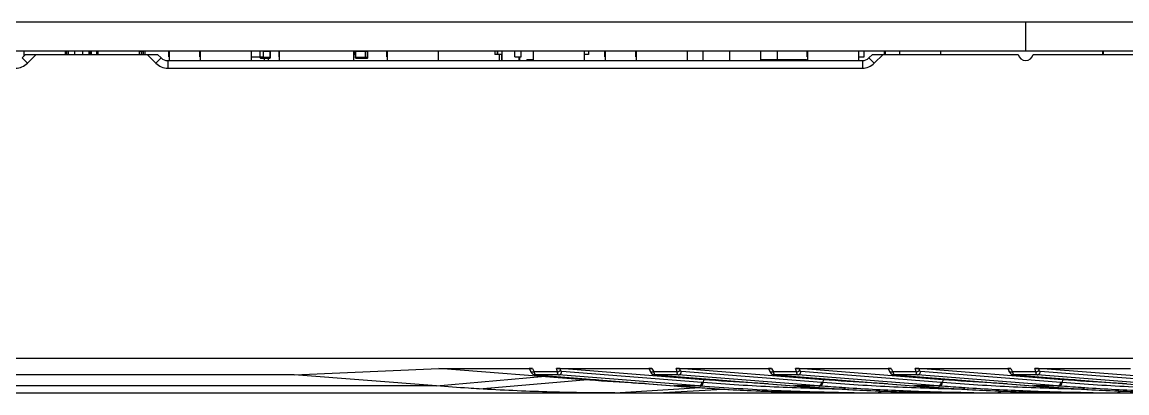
# Model space of a CAD drawing. Header units: millimetres. Extents: x 3299 to 14264, y 1863 to 5555.
# Drawn here: x 3998 to 4086.7, y 2399.8 to 2429.6 of the extents above; entities that cross this region are included whole.
import ezdxf

# ---------------------------------------------------------------- set-up
doc = ezdxf.new("R2010")
doc.units = ezdxf.units.MM

msp = doc.modelspace()

# ---------------------------------------------------------------- linework, layer by layer
at = {"color": 7, "linetype": 'Continuous'}
for p, q in [((4228.58801, 2429.64299), (3628.58801, 2429.64299)), ((4078.58801, 2429.64299), (4078.58801, 2427.34299)), ((3628.58801, 2427.34299), (4228.58801, 2427.34299)), ((3998.17781, 2426.93279), (3998.17781, 2427.34299)), ((4001.47981, 2427.04299), (4001.47981, 2427.34299)), ((4001.5814, 2427.04299), (4001.5814, 2427.34299)), ((4001.71101, 2427.04299), (4001.71101, 2427.34299)), ((4001.71389, 2427.04299), (4001.71389, 2427.34299)), ((4001.7338, 2427.04299), (4001.7338, 2427.34299)), ((4002.2418, 2427.04299), (4002.2418, 2427.34299)), ((4002.87681, 2427.04299), (4002.87681, 2427.34299)), ((4003.38481, 2427.04299), (4003.38481, 2427.34299)), ((4003.49923, 2427.04299), (4003.49923, 2427.34299)), ((4003.50096, 2427.04299), (4003.50096, 2427.34299)), ((4003.58235, 2427.04299), (4003.58235, 2427.34299)), ((4003.58529, 2427.04299), (4003.58529, 2427.34299)), ((4004.01981, 2427.04299), (4004.01981, 2427.34299)), ((4004.12149, 2427.04299), (4004.12149, 2427.34299)), ((4007.42349, 2427.04299), (4007.42349, 2427.34299)), ((4007.42349, 2427.29299), (4007.76345, 2427.29299)), ((4007.56345, 2427.29299), (4007.56345, 2427.04299)), ((4007.71345, 2427.29299), (4007.71345, 2427.04299)), ((4007.7563, 2427.31818), (4007.7563, 2427.34299)), ((4007.76345, 2427.04299), (4007.76345, 2427.29299)), ((4007.89886, 2427.04299), (4007.89886, 2427.34299)), ((4009.7914, 2426.843), (4009.7914, 2427.34299)), ((4009.84221, 2426.54299), (4009.84221, 2427.34299)), ((4012.2914, 2426.843), (4012.2914, 2427.34299)), ((4012.34221, 2426.54299), (4012.34221, 2427.34299)), ((4016.43161, 2426.54299), (4016.43161, 2427.34299)), ((4017.1263, 2426.843), (4017.1263, 2427.34299)), ((4017.38753, 2426.843), (4017.38753, 2427.34299)), ((4017.38753, 2427.29299), (4017.95654, 2427.29299)), ((4017.90654, 2427.29299), (4017.90654, 2426.74299)), ((4017.95654, 2426.79299), (4017.95654, 2427.29299)), ((4018.65022, 2426.843), (4018.65022, 2427.34299)), ((4018.67561, 2426.54299), (4018.67561, 2427.34299)), ((4024.64461, 2426.54299), (4024.64461, 2427.34299)), ((4024.70442, 2427.34299), (4024.70442, 2427.04299)), ((4024.75194, 2427.29299), (4025.78188, 2427.29299)), ((4024.75194, 2427.29299), (4024.75194, 2426.79299)), ((4024.80194, 2426.74299), (4024.80194, 2427.29299)), ((4025.55194, 2427.29299), (4025.55194, 2426.74299)), ((4025.60194, 2426.79299), (4025.60194, 2427.29299)), ((4025.73188, 2427.29299), (4025.73188, 2426.74299)), ((4025.78188, 2426.79299), (4025.78188, 2427.29299)), ((4027.2914, 2426.843), (4027.2914, 2427.34299)), ((4027.34221, 2426.54299), (4027.34221, 2427.34299)), ((4031.43161, 2426.54299), (4031.43161, 2427.34299)), ((4035.97182, 2427.34299), (4035.97182, 2427.04299)), ((4036.14963, 2427.34299), (4036.14963, 2427.04299)), ((4036.17502, 2427.34299), (4036.17502, 2427.04299)), ((4036.52502, 2427.34299), (4036.52502, 2426.54299)), ((4036.55431, 2426.54299), (4036.55431, 2427.34299)), ((4037.56406, 2426.843), (4037.56406, 2427.34299)), ((4038.07206, 2426.843), (4038.07206, 2427.34299)), ((4038.07222, 2426.843), (4038.07222, 2427.34299)), ((4039.07184, 2426.54299), (4039.07184, 2427.34299)), ((4043.16124, 2426.54299), (4043.16124, 2427.34299)), ((4043.47502, 2427.34299), (4043.47502, 2427.04299)), ((4044.7914, 2426.843), (4044.7914, 2427.34299)), ((4044.84221, 2426.54299), (4044.84221, 2427.34299)), ((4047.2914, 2426.843), (4047.2914, 2427.34299)), ((4047.34221, 2426.54299), (4047.34221, 2427.34299)), ((4051.43161, 2426.54299), (4051.43161, 2427.34299)), ((4052.68161, 2426.54299), (4052.68161, 2427.34299)), ((4054.82043, 2427.34299), (4054.82043, 2426.54299)), ((4054.83801, 2426.54299), (4054.83801, 2427.34299)), ((4057.33801, 2426.54299), (4057.33801, 2427.34299)), ((4058.65521, 2426.64299), (4058.65521, 2427.34299)), ((4061.04142, 2426.843), (4061.04142, 2427.34299)), ((4061.09221, 2426.54299), (4061.09221, 2427.34299)), ((4065.18161, 2426.54299), (4065.18161, 2427.34299)), ((4065.61015, 2426.843), (4065.61015, 2427.34299)), ((4067.26581, 2427.04299), (4067.26581, 2427.34299)), ((4067.29142, 2427.04299), (4067.29142, 2427.34299)), ((4067.34221, 2427.04299), (4067.34221, 2427.34299)), ((4068.48509, 2427.04299), (4068.48509, 2427.34299)), ((4071.78709, 2427.04299), (4071.78709, 2427.34299)), ((4084.7914, 2427.04299), (4084.7914, 2427.34299)), ((4084.8422, 2427.04299), (4084.8422, 2427.34299)), ((3998.00768, 2426.76266), (3998.28801, 2427.04299)), ((3998.00768, 2426.76266), (3998.43194, 2426.3384)), ((3998.28801, 2427.04299), (4008.88801, 2427.04299)), ((3998.43194, 2426.3384), (3999.13654, 2427.04299)), ((4008.03948, 2427.04299), (4008.74408, 2426.3384)), ((4009.16834, 2426.76266), (4008.74408, 2426.3384)), ((4008.88801, 2427.04299), (4009.16834, 2426.76266)), ((4009.69867, 2426.54299), (4065.47735, 2426.54299)), ((4009.69867, 2426.54299), (4009.69867, 2425.94299)), ((4009.7914, 2426.843), (4009.84221, 2426.843)), ((4012.2914, 2426.843), (4012.34221, 2426.843)), ((4016.43161, 2426.843), (4017.38753, 2426.843)), ((4017.10654, 2426.843), (4017.10654, 2426.79299)), ((4017.95654, 2426.79299), (4017.10654, 2426.79299)), ((4017.15654, 2426.74299), (4017.15654, 2426.843)), ((4017.15654, 2426.74299), (4017.90654, 2426.74299)), ((4017.44963, 2426.74299), (4017.44963, 2426.54299)), ((4017.47892, 2426.54299), (4017.47892, 2426.74299)), ((4017.75442, 2426.74299), (4017.75442, 2426.54299)), ((4017.78371, 2426.54299), (4017.78371, 2426.74299)), ((4018.65022, 2426.843), (4018.67561, 2426.843)), ((4024.75194, 2427.04299), (4024.64461, 2427.04299)), ((4025.78188, 2426.79299), (4024.75194, 2426.79299)), ((4024.80194, 2426.74299), (4025.73188, 2426.74299)), ((4027.2914, 2426.843), (4027.34221, 2426.843)), ((4036.52502, 2427.04299), (4035.97182, 2427.04299)), ((4036.32182, 2427.04299), (4036.32182, 2426.54299)), ((4036.35111, 2426.54299), (4036.35111, 2427.04299)), ((4036.49963, 2427.04299), (4036.49963, 2426.54299)), ((4037.56406, 2426.843), (4038.07206, 2426.843)), ((4037.89573, 2426.843), (4037.89573, 2426.54299)), ((4037.96644, 2426.54299), (4037.96644, 2426.843)), ((4038.52502, 2426.64299), (4039.07184, 2426.64299)), ((4038.52502, 2426.64299), (4038.52502, 2426.54299)), ((4043.47502, 2427.04299), (4043.16124, 2427.04299)), ((4044.7914, 2426.843), (4044.84221, 2426.843)), ((4047.2914, 2426.843), (4047.34221, 2426.843)), ((4057.33801, 2426.64299), (4060.98783, 2426.64299)), ((4057.75854, 2426.64299), (4057.75854, 2426.54299)), ((4057.82925, 2426.54299), (4057.82925, 2426.64299)), ((4058.38783, 2426.64299), (4058.38783, 2426.54299)), ((4060.98783, 2426.64299), (4060.98783, 2426.54299)), ((4061.04142, 2426.843), (4061.09221, 2426.843)), ((4065.18161, 2426.843), (4065.61015, 2426.843)), ((4065.47735, 2426.54299), (4065.47735, 2425.94299)), ((4066.00768, 2426.76266), (4066.28801, 2427.04299)), ((4066.00768, 2426.76266), (4066.43194, 2426.3384)), ((4066.28801, 2427.04299), (4077.9964, 2427.04299)), ((4066.43194, 2426.3384), (4067.13654, 2427.04299)), ((4079.17962, 2427.04299), (4090.88801, 2427.04299)), ((4009.69867, 2425.94299), (4065.47735, 2425.94299)), ((3664.04372, 2402.64299), (4193.1323, 2402.64299)), ((4019.86004, 2401.30178), (4031.48284, 2401.81803)), ((4031.48284, 2401.81803), (4038.98073, 2401.81803)), ((4043.12318, 2400.90444), (4031.48284, 2401.81803)), ((4038.72948, 2401.80404), (4038.85139, 2401.55319)), ((4038.98073, 2401.81803), (4039.12121, 2401.52897)), ((4040.99233, 2401.52897), (4039.12121, 2401.52897)), ((4040.91, 2401.81803), (4048.58481, 2401.81803)), ((4040.99233, 2401.52897), (4040.91, 2401.81803)), ((4052.72726, 2400.90444), (4041.20081, 2401.80909)), ((4041.24379, 2401.65818), (4041.20081, 2401.80909)), ((4052.59363, 2400.67855), (4041.33726, 2401.56199)), ((4048.33356, 2401.80404), (4048.45547, 2401.55319)), ((4048.58481, 2401.81803), (4048.72529, 2401.52897)), ((4050.59641, 2401.52897), (4048.72529, 2401.52897)), ((4050.51408, 2401.81803), (4058.18889, 2401.81803)), ((4050.59641, 2401.52897), (4050.51408, 2401.81803)), ((4062.33134, 2400.90444), (4050.80489, 2401.80909)), ((4050.84787, 2401.65818), (4050.80489, 2401.80909)), ((4062.19771, 2400.67855), (4050.94134, 2401.56199)), ((4057.93764, 2401.80404), (4058.05955, 2401.55319)), ((4058.18889, 2401.81803), (4058.32937, 2401.52897)), ((4060.20049, 2401.52897), (4058.32937, 2401.52897)), ((4060.11816, 2401.81803), (4067.79297, 2401.81803)), ((4060.20049, 2401.52897), (4060.11816, 2401.81803)), ((4071.93543, 2400.90444), (4060.40897, 2401.80909)), ((4060.45195, 2401.65818), (4060.40897, 2401.80909)), ((4071.80179, 2400.67855), (4060.54542, 2401.56199)), ((4067.54172, 2401.80404), (4067.66363, 2401.55319)), ((4067.79297, 2401.81803), (4067.93346, 2401.52897)), ((4069.80457, 2401.52897), (4067.93346, 2401.52897)), ((4069.72224, 2401.81803), (4077.39706, 2401.81803)), ((4069.80457, 2401.52897), (4069.72224, 2401.81803)), ((4081.53951, 2400.90444), (4070.01305, 2401.80909)), ((4070.05603, 2401.65818), (4070.01305, 2401.80909)), ((4081.40587, 2400.67855), (4070.1495, 2401.56199)), ((4077.1458, 2401.80404), (4077.26771, 2401.55319)), ((4077.39706, 2401.81803), (4077.53754, 2401.52897)), ((4079.40865, 2401.52897), (4077.53754, 2401.52897)), ((4079.32633, 2401.81803), (4087.00114, 2401.81803)), ((4079.40865, 2401.52897), (4079.32633, 2401.81803)), ((4091.14359, 2400.90444), (4079.61713, 2401.80909)), ((4079.66011, 2401.65818), (4079.61713, 2401.80909)), ((4091.00995, 2400.67855), (4079.75358, 2401.56199)), ((4019.86004, 2401.30178), (3983.96392, 2401.30178)), ((4031.28538, 2400.40507), (4019.86004, 2401.30178)), ((4031.28538, 2400.40507), (4039.71178, 2401.17218)), ((4034.69818, 2400.16877), (4043.12318, 2400.90444)), ((4039.2095, 2401.28906), (4039.20946, 2401.28906)), ((4039.23297, 2401.28851), (4039.2095, 2401.28906)), ((4039.2095, 2401.28906), (4050.364, 2400.41361)), ((4041.0858, 2401.28851), (4039.23297, 2401.28851)), ((4039.23297, 2401.28851), (4050.38747, 2400.41306)), ((4052.34217, 2400.40507), (4041.0858, 2401.28851)), ((4044.11006, 2400.90444), (4043.12318, 2400.90444)), ((4048.81358, 2401.28906), (4048.81354, 2401.28906)), ((4048.83705, 2401.28851), (4048.81358, 2401.28906)), ((4048.81358, 2401.28906), (4059.96808, 2400.41361)), ((4050.68988, 2401.28851), (4048.83705, 2401.28851)), ((4048.83705, 2401.28851), (4059.99155, 2400.41306)), ((4061.94625, 2400.40507), (4050.68988, 2401.28851)), ((4052.69544, 2400.67058), (4052.59363, 2400.67855)), ((4052.72726, 2400.90444), (4052.69544, 2400.67058)), ((4053.71414, 2400.90444), (4052.72726, 2400.90444)), ((4058.41766, 2401.28906), (4058.41762, 2401.28906)), ((4058.44113, 2401.28851), (4058.41766, 2401.28906)), ((4058.41766, 2401.28906), (4069.57216, 2400.41361)), ((4060.29396, 2401.28851), (4058.44113, 2401.28851)), ((4058.44113, 2401.28851), (4069.59563, 2400.41306)), ((4071.55033, 2400.40507), (4060.29396, 2401.28851)), ((4062.29952, 2400.67058), (4062.19771, 2400.67855)), ((4062.33134, 2400.90444), (4062.29952, 2400.67058)), ((4063.31822, 2400.90444), (4062.33134, 2400.90444)), ((4068.02174, 2401.28906), (4068.0217, 2401.28906)), ((4068.04521, 2401.28851), (4068.02174, 2401.28906)), ((4068.02174, 2401.28906), (4079.17624, 2400.41361)), ((4069.89804, 2401.28851), (4068.04521, 2401.28851)), ((4068.04521, 2401.28851), (4079.19971, 2400.41306)), ((4081.15441, 2400.40507), (4069.89804, 2401.28851)), ((4071.9036, 2400.67058), (4071.80179, 2400.67855)), ((4071.93543, 2400.90444), (4071.9036, 2400.67058)), ((4072.9223, 2400.90444), (4071.93543, 2400.90444)), ((4077.62582, 2401.28906), (4077.62578, 2401.28906)), ((4077.64929, 2401.28851), (4077.62582, 2401.28906)), ((4077.62582, 2401.28906), (4088.78032, 2400.41361)), ((4079.50212, 2401.28851), (4077.64929, 2401.28851)), ((4077.64929, 2401.28851), (4088.8038, 2400.41306)), ((4090.75849, 2400.40507), (4079.50212, 2401.28851)), ((4081.50768, 2400.67058), (4081.40587, 2400.67855)), ((4081.53951, 2400.90444), (4081.50768, 2400.67058)), ((4082.52639, 2400.90444), (4081.53951, 2400.90444)), ((3669.83099, 2399.84299), (4187.32006, 2399.84299)), ((4031.28538, 2400.40507), (3972.53857, 2400.40507)), ((4045.59548, 2399.84299), (4052.44668, 2400.27581)), ((4049.01601, 2399.84299), (4054.28172, 2400.15556)), ((4050.38747, 2400.41306), (4050.364, 2400.41361)), ((4050.364, 2400.41361), (4050.46587, 2400.40561)), ((4050.38747, 2400.41306), (4050.46597, 2400.4069)), ((4050.48934, 2400.40507), (4050.46587, 2400.40561)), ((4050.46597, 2400.4069), (4050.48934, 2400.40507)), ((4050.46597, 2400.4069), (4050.48934, 2400.40507)), ((4052.34217, 2400.40507), (4050.48934, 2400.40507)), ((4050.48934, 2400.40507), (4050.63804, 2400.39433)), ((4050.48934, 2400.40507), (4050.63802, 2400.39345)), ((4052.44398, 2400.3971), (4052.34217, 2400.40507)), ((4055.1008, 2400.10132), (4055.39208, 2400.08605)), ((4055.10081, 2400.10189), (4055.39211, 2400.08799)), ((4059.81791, 2399.91131), (4060.28242, 2399.89919)), ((4059.81792, 2399.91313), (4060.28245, 2399.90278)), ((4059.99155, 2400.41306), (4059.96808, 2400.41361)), ((4059.96808, 2400.41361), (4060.06995, 2400.40561)), ((4059.99155, 2400.41306), (4060.07005, 2400.4069)), ((4060.09342, 2400.40507), (4060.06995, 2400.40561)), ((4060.07005, 2400.4069), (4060.09342, 2400.40507)), ((4060.07005, 2400.4069), (4060.09342, 2400.40507)), ((4061.94625, 2400.40507), (4060.09342, 2400.40507)), ((4060.09342, 2400.40507), (4060.24212, 2400.39433)), ((4060.09342, 2400.40507), (4060.2421, 2400.39345)), ((4062.04806, 2400.3971), (4061.94625, 2400.40507)), ((4064.70488, 2400.10132), (4064.99616, 2400.08605)), ((4064.70489, 2400.10189), (4064.99619, 2400.08799)), ((4064.71045, 2399.84302), (4064.71029, 2399.84302)), ((4064.81283, 2399.85468), (4064.71036, 2399.85533)), ((4064.81282, 2399.85239), (4064.71036, 2399.85346)), ((4064.71045, 2399.84302), (4064.81276, 2399.84299)), ((4069.42199, 2399.91131), (4069.8865, 2399.89919)), ((4069.422, 2399.91313), (4069.88653, 2399.90278)), ((4069.59563, 2400.41306), (4069.57216, 2400.41361)), ((4069.57216, 2400.41361), (4069.67403, 2400.40561)), ((4069.59563, 2400.41306), (4069.67413, 2400.4069)), ((4069.6975, 2400.40507), (4069.67403, 2400.40561)), ((4069.67413, 2400.4069), (4069.6975, 2400.40507)), ((4069.67413, 2400.4069), (4069.6975, 2400.40507)), ((4071.55033, 2400.40507), (4069.6975, 2400.40507)), ((4069.6975, 2400.40507), (4069.8462, 2400.39433)), ((4069.6975, 2400.40507), (4069.84618, 2400.39345)), ((4071.65214, 2400.3971), (4071.55033, 2400.40507)), ((4074.30896, 2400.10132), (4074.60024, 2400.08605)), ((4074.30897, 2400.10189), (4074.60027, 2400.08799)), ((4074.31454, 2399.84302), (4074.31437, 2399.84302)), ((4074.4169, 2399.85239), (4074.31444, 2399.85346)), ((4074.41691, 2399.85468), (4074.31445, 2399.85533)), ((4074.31454, 2399.84302), (4074.41684, 2399.84299)), ((4079.02607, 2399.91131), (4079.49059, 2399.89919)), ((4079.02608, 2399.91313), (4079.49061, 2399.90278)), ((4079.19971, 2400.41306), (4079.17624, 2400.41361)), ((4079.17624, 2400.41361), (4079.27811, 2400.40561)), ((4079.19971, 2400.41306), (4079.27821, 2400.4069)), ((4079.30159, 2400.40507), (4079.27811, 2400.40561)), ((4079.27821, 2400.4069), (4079.30159, 2400.40507)), ((4079.27821, 2400.4069), (4079.30159, 2400.40507)), ((4081.15441, 2400.40507), (4079.30159, 2400.40507)), ((4079.30159, 2400.40507), (4079.45028, 2400.39433)), ((4079.30159, 2400.40507), (4079.45026, 2400.39345)), ((4081.25622, 2400.3971), (4081.15441, 2400.40507)), ((4083.91304, 2400.10132), (4084.20432, 2400.08605)), ((4083.91305, 2400.10189), (4084.20435, 2400.08799)), ((4083.91862, 2399.84302), (4083.91845, 2399.84302)), ((4084.02099, 2399.85239), (4083.91852, 2399.85346)), ((4084.02099, 2399.85468), (4083.91853, 2399.85533)), ((4083.91862, 2399.84302), (4084.02092, 2399.84299))]:
    msp.add_line(p, q, dxfattribs=at)
for points in [[(4038.85139, 2401.55319), (4038.8969, 2401.47608), (4038.95376, 2401.40914), (4039.0208, 2401.35484), (4039.09567, 2401.31568), (4039.17491, 2401.29336), (4039.20946, 2401.28906)], [(4048.45547, 2401.55319), (4048.50098, 2401.47608), (4048.55784, 2401.40914), (4048.62488, 2401.35484), (4048.69975, 2401.31568), (4048.77899, 2401.29336), (4048.81354, 2401.28906)], [(4058.05955, 2401.55319), (4058.10506, 2401.47608), (4058.16192, 2401.40914), (4058.22896, 2401.35484), (4058.30383, 2401.31568), (4058.38307, 2401.29336), (4058.41762, 2401.28906)], [(4067.66363, 2401.55319), (4067.70914, 2401.47608), (4067.766, 2401.40914), (4067.83304, 2401.35484), (4067.90791, 2401.31568), (4067.98715, 2401.29336), (4068.0217, 2401.28906)], [(4077.26771, 2401.55319), (4077.31322, 2401.47608), (4077.37008, 2401.40914), (4077.43712, 2401.35484), (4077.51199, 2401.31568), (4077.59123, 2401.29336), (4077.62578, 2401.28906)], [(4050.46587, 2400.40561), (4055.19237, 2400.09589), (4059.97484, 2399.90693), (4064.71029, 2399.84302)], [(4060.06995, 2400.40561), (4064.79645, 2400.09589), (4069.57892, 2399.90693), (4074.31437, 2399.84302)], [(4069.67403, 2400.40561), (4074.40053, 2400.09589), (4079.183, 2399.90693), (4083.91845, 2399.84302)], [(4079.27811, 2400.40561), (4084.00462, 2400.09589), (4088.78708, 2399.90693), (4093.52253, 2399.84302)]]:
    msp.add_lwpolyline(points, dxfattribs=at)
for centre, radius, start, end in [((3997.47735, 2427.29299), 1.35, 270, 315), ((4009.69867, 2427.29299), 1.35, 225, 270), ((4009.69867, 2427.29299), 0.75, 225, 270), ((4017.15654, 2426.79299), 0.05, 180, 270), ((4017.90654, 2426.79299), 0.05, 270, 0), ((4024.80194, 2426.79299), 0.05, 180, 270), ((4025.55194, 2426.79299), 0.05, 270, 0), ((4025.73188, 2426.79299), 0.05, 270, 0), ((4065.47735, 2427.29299), 0.75, 270, 315), ((4065.47735, 2427.29299), 1.35, 270, 315), ((4078.58801, 2427.14299), 0.6, 189.5940682, 350.4059318), ((4066.66567, 2582.46854), 182.62555, 269.4186911, 269.9999933), ((4076.26975, 2582.46854), 182.62555, 269.4186911, 269.9999933), ((4085.87383, 2582.46854), 182.62555, 269.4186911, 269.9999933)]:
    msp.add_arc(centre, radius, start, end, dxfattribs=at)
for centre, major_axis, ratio, start_param, end_param in [((4039.06502, 2401.79994), (0.33565, -0.00455), 0.05213384, 1.8253393, 3.16780324), ((4040.9594, 2401.79994), (0.3127, -0.00287), 0.05709228, 0.68931781, 1.72994531), ((4048.6691, 2401.79994), (0.33565, -0.00455), 0.05213384, 1.8253393, 3.16780324), ((4050.56348, 2401.79994), (0.3127, -0.00287), 0.05709228, 0.68931781, 1.72994531), ((4058.27318, 2401.79994), (0.33565, -0.00455), 0.05213384, 1.8253393, 3.16780324), ((4060.16756, 2401.79994), (0.3127, -0.00287), 0.05709228, 0.68931781, 1.72994531), ((4067.87726, 2401.79994), (0.33565, -0.00455), 0.05213384, 1.8253393, 3.16780324), ((4069.77164, 2401.79994), (0.3127, -0.00287), 0.05709228, 0.68931781, 1.72994531), ((4077.48134, 2401.79994), (0.33565, -0.00455), 0.05213384, 1.8253393, 3.16780324), ((4079.37572, 2401.79994), (0.3127, -0.00287), 0.05709228, 0.68931781, 1.72994531)]:
    msp.add_ellipse(centre, major_axis=major_axis, ratio=ratio, start_param=start_param, end_param=end_param, dxfattribs=at)
for points, knots in [([(4039.12121, 2401.52897), (4039.10601, 2401.52356), (4039.07592, 2401.51422), (4039.0312, 2401.50462), (4038.98895, 2401.49996), (4038.9503, 2401.50036), (4038.91625, 2401.50584), (4038.88762, 2401.51637), (4038.8652, 2401.53195), (4038.85493, 2401.5459), (4038.85139, 2401.55319)], [0, 0, 0, 0, 0.16647742, 0.32459542, 0.47121259, 0.6041596, 0.72214326, 0.82540819, 0.91633755, 1, 1, 1, 1]), ([(4039.12121, 2401.52897), (4039.12538, 2401.50751), (4039.13426, 2401.46725), (4039.14561, 2401.42759), (4039.15175, 2401.40924)], [0, 0, 0, 0, 0.53046331, 1, 1, 1, 1]), ([(4039.15175, 2401.40924), (4039.15616, 2401.39605), (4039.16511, 2401.37186), (4039.18037, 2401.33971), (4039.19617, 2401.31489), (4039.20832, 2401.30197), (4039.21451, 2401.2973)], [0, 0, 0, 0, 0.32162242, 0.5954161, 0.82065427, 1, 1, 1, 1]), ([(4040.99233, 2401.52897), (4041.01772, 2401.53426), (4041.06731, 2401.54806), (4041.13638, 2401.57735), (4041.18773, 2401.6083), (4041.2223, 2401.63611), (4041.23713, 2401.65073), (4041.24379, 2401.65818)], [0, 0, 0, 0, 0.27135605, 0.53652324, 0.78272184, 0.89551977, 1, 1, 1, 1]), ([(4041.0858, 2401.28851), (4041.08318, 2401.28903), (4041.07787, 2401.29075), (4041.07028, 2401.29511), (4041.06289, 2401.30126), (4041.05276, 2401.31245), (4041.04093, 2401.33124), (4041.02843, 2401.35921), (4041.01709, 2401.39355), (4041.00711, 2401.43386), (4040.99862, 2401.47963), (4040.99425, 2401.512), (4040.99233, 2401.52897)], [0, 0, 0, 0, 0.02981441, 0.06193798, 0.0974187, 0.13702, 0.23037782, 0.34433491, 0.4792829, 0.63454725, 0.80883592, 1, 1, 1, 1]), ([(4041.0858, 2401.28851), (4041.10122, 2401.289), (4041.13233, 2401.2934), (4041.17704, 2401.30977), (4041.21863, 2401.33536), (4041.25573, 2401.36925), (4041.28716, 2401.4103), (4041.3204, 2401.47305), (4041.3338, 2401.52616), (4041.33726, 2401.56199)], [0, 0, 0, 0, 0.11448288, 0.23115041, 0.35099963, 0.47461664, 0.60203378, 0.73279827, 1, 1, 1, 1]), ([(4041.33726, 2401.56199), (4041.33239, 2401.56238), (4041.3226, 2401.56405), (4041.30839, 2401.56929), (4041.29479, 2401.57732), (4041.27706, 2401.59229), (4041.2577, 2401.61891), (4041.24777, 2401.6442), (4041.24379, 2401.65818)], [0, 0, 0, 0, 0.10278531, 0.20770749, 0.31717883, 0.43355563, 0.69403275, 1, 1, 1, 1]), ([(4048.72529, 2401.52897), (4048.71009, 2401.52356), (4048.68, 2401.51422), (4048.63528, 2401.50462), (4048.59303, 2401.49996), (4048.55438, 2401.50036), (4048.52033, 2401.50584), (4048.4917, 2401.51637), (4048.46929, 2401.53195), (4048.45901, 2401.5459), (4048.45547, 2401.55319)], [0, 0, 0, 0, 0.16647742, 0.32459542, 0.47121259, 0.6041596, 0.72214326, 0.82540819, 0.91633755, 1, 1, 1, 1]), ([(4048.72529, 2401.52897), (4048.72946, 2401.50751), (4048.73834, 2401.46725), (4048.74969, 2401.42759), (4048.75583, 2401.40924)], [0, 0, 0, 0, 0.53046331, 1, 1, 1, 1]), ([(4048.75583, 2401.40924), (4048.76024, 2401.39605), (4048.76919, 2401.37186), (4048.78445, 2401.33971), (4048.80025, 2401.31489), (4048.8124, 2401.30197), (4048.81859, 2401.2973)], [0, 0, 0, 0, 0.32162242, 0.5954161, 0.82065427, 1, 1, 1, 1]), ([(4050.59641, 2401.52897), (4050.6218, 2401.53426), (4050.67139, 2401.54806), (4050.74046, 2401.57735), (4050.79181, 2401.6083), (4050.82638, 2401.63611), (4050.84121, 2401.65073), (4050.84787, 2401.65818)], [0, 0, 0, 0, 0.27135605, 0.53652324, 0.78272184, 0.89551977, 1, 1, 1, 1]), ([(4050.68988, 2401.28851), (4050.68727, 2401.28903), (4050.68195, 2401.29075), (4050.67436, 2401.29511), (4050.66697, 2401.30126), (4050.65685, 2401.31245), (4050.64501, 2401.33124), (4050.63252, 2401.35921), (4050.62117, 2401.39355), (4050.61119, 2401.43386), (4050.6027, 2401.47963), (4050.59833, 2401.512), (4050.59641, 2401.52897)], [0, 0, 0, 0, 0.02981441, 0.06193798, 0.0974187, 0.13702, 0.23037782, 0.34433491, 0.4792829, 0.63454725, 0.80883592, 1, 1, 1, 1]), ([(4050.68988, 2401.28851), (4050.7053, 2401.289), (4050.73641, 2401.2934), (4050.78112, 2401.30977), (4050.82271, 2401.33536), (4050.85981, 2401.36925), (4050.89124, 2401.4103), (4050.92448, 2401.47305), (4050.93788, 2401.52616), (4050.94134, 2401.56199)], [0, 0, 0, 0, 0.11448288, 0.23115041, 0.35099963, 0.47461664, 0.60203378, 0.73279827, 1, 1, 1, 1]), ([(4050.94134, 2401.56199), (4050.93647, 2401.56238), (4050.92668, 2401.56405), (4050.91247, 2401.56929), (4050.89887, 2401.57732), (4050.88114, 2401.59229), (4050.86179, 2401.61891), (4050.85185, 2401.6442), (4050.84787, 2401.65818)], [0, 0, 0, 0, 0.10278531, 0.20770749, 0.31717883, 0.43355563, 0.69403275, 1, 1, 1, 1]), ([(4058.32937, 2401.52897), (4058.31417, 2401.52356), (4058.28408, 2401.51422), (4058.23936, 2401.50462), (4058.19711, 2401.49996), (4058.15847, 2401.50036), (4058.12441, 2401.50584), (4058.09578, 2401.51637), (4058.07337, 2401.53195), (4058.06309, 2401.5459), (4058.05955, 2401.55319)], [0, 0, 0, 0, 0.16647742, 0.32459542, 0.47121259, 0.6041596, 0.72214326, 0.82540819, 0.91633755, 1, 1, 1, 1]), ([(4058.32937, 2401.52897), (4058.33354, 2401.50751), (4058.34242, 2401.46725), (4058.35377, 2401.42759), (4058.35991, 2401.40924)], [0, 0, 0, 0, 0.53046331, 1, 1, 1, 1]), ([(4058.35991, 2401.40924), (4058.36432, 2401.39605), (4058.37327, 2401.37186), (4058.38853, 2401.33971), (4058.40433, 2401.31489), (4058.41648, 2401.30197), (4058.42267, 2401.2973)], [0, 0, 0, 0, 0.32162242, 0.5954161, 0.82065427, 1, 1, 1, 1]), ([(4060.20049, 2401.52897), (4060.22588, 2401.53426), (4060.27547, 2401.54806), (4060.34454, 2401.57735), (4060.39589, 2401.6083), (4060.43046, 2401.63611), (4060.44529, 2401.65073), (4060.45195, 2401.65818)], [0, 0, 0, 0, 0.27135605, 0.53652324, 0.78272184, 0.89551977, 1, 1, 1, 1]), ([(4060.29396, 2401.28851), (4060.29135, 2401.28903), (4060.28603, 2401.29075), (4060.27844, 2401.29511), (4060.27105, 2401.30126), (4060.26093, 2401.31245), (4060.24909, 2401.33124), (4060.2366, 2401.35921), (4060.22526, 2401.39355), (4060.21527, 2401.43386), (4060.20678, 2401.47963), (4060.20241, 2401.512), (4060.20049, 2401.52897)], [0, 0, 0, 0, 0.02981441, 0.06193798, 0.0974187, 0.13702, 0.23037782, 0.34433491, 0.4792829, 0.63454725, 0.80883592, 1, 1, 1, 1]), ([(4060.29396, 2401.28851), (4060.30938, 2401.289), (4060.34049, 2401.2934), (4060.3852, 2401.30977), (4060.42679, 2401.33536), (4060.46389, 2401.36925), (4060.49533, 2401.4103), (4060.52857, 2401.47305), (4060.54196, 2401.52616), (4060.54542, 2401.56199)], [0, 0, 0, 0, 0.11448288, 0.23115041, 0.35099963, 0.47461664, 0.60203378, 0.73279827, 1, 1, 1, 1]), ([(4060.54542, 2401.56199), (4060.54055, 2401.56238), (4060.53076, 2401.56405), (4060.51655, 2401.56929), (4060.50295, 2401.57732), (4060.48522, 2401.59229), (4060.46587, 2401.61891), (4060.45593, 2401.6442), (4060.45195, 2401.65818)], [0, 0, 0, 0, 0.10278531, 0.20770749, 0.31717883, 0.43355563, 0.69403275, 1, 1, 1, 1]), ([(4067.93346, 2401.52897), (4067.91825, 2401.52356), (4067.88816, 2401.51422), (4067.84344, 2401.50462), (4067.80119, 2401.49996), (4067.76255, 2401.50036), (4067.72849, 2401.50584), (4067.69986, 2401.51637), (4067.67745, 2401.53195), (4067.66718, 2401.5459), (4067.66363, 2401.55319)], [0, 0, 0, 0, 0.16647742, 0.32459542, 0.47121259, 0.6041596, 0.72214326, 0.82540819, 0.91633755, 1, 1, 1, 1]), ([(4067.93346, 2401.52897), (4067.93762, 2401.50751), (4067.9465, 2401.46725), (4067.95785, 2401.42759), (4067.96399, 2401.40924)], [0, 0, 0, 0, 0.53046331, 1, 1, 1, 1]), ([(4067.96399, 2401.40924), (4067.9684, 2401.39605), (4067.97735, 2401.37186), (4067.99261, 2401.33971), (4068.00841, 2401.31489), (4068.02056, 2401.30197), (4068.02676, 2401.2973)], [0, 0, 0, 0, 0.32162242, 0.5954161, 0.82065427, 1, 1, 1, 1]), ([(4069.80457, 2401.52897), (4069.82997, 2401.53426), (4069.87955, 2401.54806), (4069.94862, 2401.57735), (4069.99997, 2401.6083), (4070.03454, 2401.63611), (4070.04937, 2401.65073), (4070.05603, 2401.65818)], [0, 0, 0, 0, 0.27135605, 0.53652324, 0.78272184, 0.89551977, 1, 1, 1, 1]), ([(4069.89804, 2401.28851), (4069.89543, 2401.28903), (4069.89011, 2401.29075), (4069.88252, 2401.29511), (4069.87513, 2401.30126), (4069.86501, 2401.31245), (4069.85317, 2401.33124), (4069.84068, 2401.35921), (4069.82934, 2401.39355), (4069.81935, 2401.43386), (4069.81086, 2401.47963), (4069.80649, 2401.512), (4069.80457, 2401.52897)], [0, 0, 0, 0, 0.02981441, 0.06193798, 0.0974187, 0.13702, 0.23037782, 0.34433491, 0.4792829, 0.63454725, 0.80883592, 1, 1, 1, 1]), ([(4069.89804, 2401.28851), (4069.91346, 2401.289), (4069.94458, 2401.2934), (4069.98928, 2401.30977), (4070.03087, 2401.33536), (4070.06797, 2401.36925), (4070.09941, 2401.4103), (4070.13265, 2401.47305), (4070.14604, 2401.52616), (4070.1495, 2401.56199)], [0, 0, 0, 0, 0.11448288, 0.23115041, 0.35099963, 0.47461664, 0.60203378, 0.73279827, 1, 1, 1, 1]), ([(4070.1495, 2401.56199), (4070.14464, 2401.56238), (4070.13485, 2401.56405), (4070.12063, 2401.56929), (4070.10703, 2401.57732), (4070.08931, 2401.59229), (4070.06995, 2401.61891), (4070.06001, 2401.6442), (4070.05603, 2401.65818)], [0, 0, 0, 0, 0.10278531, 0.20770749, 0.31717883, 0.43355563, 0.69403275, 1, 1, 1, 1]), ([(4077.53754, 2401.52897), (4077.52233, 2401.52356), (4077.49224, 2401.51422), (4077.44752, 2401.50462), (4077.40527, 2401.49996), (4077.36663, 2401.50036), (4077.33258, 2401.50584), (4077.30395, 2401.51637), (4077.28153, 2401.53195), (4077.27126, 2401.5459), (4077.26771, 2401.55319)], [0, 0, 0, 0, 0.16647742, 0.32459542, 0.47121259, 0.6041596, 0.72214326, 0.82540819, 0.91633755, 1, 1, 1, 1]), ([(4077.53754, 2401.52897), (4077.5417, 2401.50751), (4077.55058, 2401.46725), (4077.56193, 2401.42759), (4077.56807, 2401.40924)], [0, 0, 0, 0, 0.53046331, 1, 1, 1, 1]), ([(4077.56807, 2401.40924), (4077.57248, 2401.39605), (4077.58143, 2401.37186), (4077.5967, 2401.33971), (4077.61249, 2401.31489), (4077.62464, 2401.30197), (4077.63084, 2401.2973)], [0, 0, 0, 0, 0.32162242, 0.5954161, 0.82065427, 1, 1, 1, 1]), ([(4079.40865, 2401.52897), (4079.43405, 2401.53426), (4079.48363, 2401.54806), (4079.5527, 2401.57735), (4079.60405, 2401.6083), (4079.63863, 2401.63611), (4079.65345, 2401.65073), (4079.66011, 2401.65818)], [0, 0, 0, 0, 0.27135605, 0.53652324, 0.78272184, 0.89551977, 1, 1, 1, 1]), ([(4079.50212, 2401.28851), (4079.49951, 2401.28903), (4079.49419, 2401.29075), (4079.4866, 2401.29511), (4079.47921, 2401.30126), (4079.46909, 2401.31245), (4079.45725, 2401.33124), (4079.44476, 2401.35921), (4079.43342, 2401.39355), (4079.42344, 2401.43386), (4079.41495, 2401.47963), (4079.41057, 2401.512), (4079.40865, 2401.52897)], [0, 0, 0, 0, 0.02981441, 0.06193798, 0.0974187, 0.13702, 0.23037782, 0.34433491, 0.4792829, 0.63454725, 0.80883592, 1, 1, 1, 1]), ([(4079.50212, 2401.28851), (4079.51754, 2401.289), (4079.54866, 2401.2934), (4079.59336, 2401.30977), (4079.63495, 2401.33536), (4079.67205, 2401.36925), (4079.70349, 2401.4103), (4079.73673, 2401.47305), (4079.75012, 2401.52616), (4079.75358, 2401.56199)], [0, 0, 0, 0, 0.11448288, 0.23115041, 0.35099963, 0.47461664, 0.60203378, 0.73279827, 1, 1, 1, 1]), ([(4079.75358, 2401.56199), (4079.74872, 2401.56238), (4079.73893, 2401.56405), (4079.72472, 2401.56929), (4079.71111, 2401.57732), (4079.69339, 2401.59229), (4079.67403, 2401.61891), (4079.66409, 2401.6442), (4079.66011, 2401.65818)], [0, 0, 0, 0, 0.10278531, 0.20770749, 0.31717883, 0.43355563, 0.69403275, 1, 1, 1, 1]), ([(4039.21451, 2401.2973), (4039.216, 2401.29618), (4039.22163, 2401.29229), (4039.22808, 2401.28947), (4039.23297, 2401.28851)], [0, 0, 0, 0, 0.27275984, 1, 1, 1, 1]), ([(4048.13357, 2400.58013), (4047.71584, 2400.60143), (4046.04465, 2400.69237), (4044.37471, 2400.80622), (4043.12318, 2400.90444)], [0, 0, 0, 0, 0.249919, 1, 1, 1, 1]), ([(4048.81859, 2401.2973), (4048.82008, 2401.29618), (4048.82571, 2401.29229), (4048.83217, 2401.28947), (4048.83705, 2401.28851)], [0, 0, 0, 0, 0.27275984, 1, 1, 1, 1]), ([(4052.34217, 2400.40507), (4052.35759, 2400.40556), (4052.3887, 2400.40995), (4052.43341, 2400.42632), (4052.475, 2400.45191), (4052.5121, 2400.4858), (4052.54353, 2400.52685), (4052.57677, 2400.58961), (4052.59017, 2400.64271), (4052.59363, 2400.67855)], [0, 0, 0, 0, 0.1144829, 0.23115044, 0.35099967, 0.47461668, 0.60203381, 0.73279828, 1, 1, 1, 1]), ([(4052.44398, 2400.3971), (4052.45939, 2400.39759), (4052.49051, 2400.40197), (4052.53522, 2400.41834), (4052.57682, 2400.44393), (4052.61392, 2400.47781), (4052.64535, 2400.51887), (4052.67859, 2400.58163), (4052.69198, 2400.63475), (4052.69544, 2400.67058)], [0, 0, 0, 0, 0.1144849, 0.23115054, 0.35099582, 0.47460876, 0.60202333, 0.73278794, 1, 1, 1, 1]), ([(4064.11209, 2400.13838), (4062.20823, 2400.16761), (4058.39921, 2400.28565), (4054.59574, 2400.52252), (4052.69544, 2400.67058)], [0, 0, 0, 0, 0.49974104, 1, 1, 1, 1]), ([(4057.87851, 2400.57301), (4057.44908, 2400.59457), (4055.73089, 2400.6869), (4054.014, 2400.80345), (4052.72726, 2400.90444)], [0, 0, 0, 0, 0.24988731, 1, 1, 1, 1]), ([(4058.42267, 2401.2973), (4058.42417, 2401.29618), (4058.42979, 2401.29229), (4058.43625, 2401.28947), (4058.44113, 2401.28851)], [0, 0, 0, 0, 0.27275984, 1, 1, 1, 1]), ([(4061.94625, 2400.40507), (4061.96167, 2400.40556), (4061.99278, 2400.40995), (4062.03749, 2400.42632), (4062.07908, 2400.45191), (4062.11618, 2400.4858), (4062.14761, 2400.52685), (4062.18085, 2400.58961), (4062.19425, 2400.64271), (4062.19771, 2400.67855)], [0, 0, 0, 0, 0.1144829, 0.23115044, 0.35099967, 0.47461668, 0.60203381, 0.73279828, 1, 1, 1, 1]), ([(4062.04806, 2400.3971), (4062.06348, 2400.39759), (4062.09459, 2400.40197), (4062.1393, 2400.41834), (4062.1809, 2400.44393), (4062.218, 2400.47781), (4062.24944, 2400.51887), (4062.28267, 2400.58163), (4062.29606, 2400.63475), (4062.29952, 2400.67058)], [0, 0, 0, 0, 0.1144849, 0.23115054, 0.35099582, 0.47460876, 0.60202333, 0.73278794, 1, 1, 1, 1]), ([(4073.71617, 2400.13838), (4071.81231, 2400.16761), (4068.00329, 2400.28565), (4064.19982, 2400.52252), (4062.29952, 2400.67058)], [0, 0, 0, 0, 0.49974104, 1, 1, 1, 1]), ([(4067.48259, 2400.57301), (4067.05316, 2400.59457), (4065.33497, 2400.6869), (4063.61808, 2400.80345), (4062.33134, 2400.90444)], [0, 0, 0, 0, 0.24988731, 1, 1, 1, 1]), ([(4068.02676, 2401.2973), (4068.02825, 2401.29618), (4068.03387, 2401.29229), (4068.04033, 2401.28947), (4068.04521, 2401.28851)], [0, 0, 0, 0, 0.27275984, 1, 1, 1, 1]), ([(4071.55033, 2400.40507), (4071.56575, 2400.40556), (4071.59686, 2400.40995), (4071.64157, 2400.42632), (4071.68316, 2400.45191), (4071.72026, 2400.4858), (4071.7517, 2400.52685), (4071.78494, 2400.58961), (4071.79833, 2400.64271), (4071.80179, 2400.67855)], [0, 0, 0, 0, 0.1144829, 0.23115044, 0.35099967, 0.47461668, 0.60203381, 0.73279828, 1, 1, 1, 1]), ([(4071.65214, 2400.3971), (4071.66756, 2400.39759), (4071.69868, 2400.40197), (4071.74339, 2400.41834), (4071.78498, 2400.44393), (4071.82208, 2400.47781), (4071.85352, 2400.51887), (4071.88675, 2400.58163), (4071.90014, 2400.63475), (4071.9036, 2400.67058)], [0, 0, 0, 0, 0.1144849, 0.23115054, 0.35099582, 0.47460876, 0.60202333, 0.73278794, 1, 1, 1, 1]), ([(4083.32025, 2400.13838), (4081.41639, 2400.16761), (4077.60737, 2400.28565), (4073.8039, 2400.52252), (4071.9036, 2400.67058)], [0, 0, 0, 0, 0.49974104, 1, 1, 1, 1]), ([(4077.08667, 2400.57301), (4076.65724, 2400.59457), (4074.93905, 2400.6869), (4073.22216, 2400.80345), (4071.93543, 2400.90444)], [0, 0, 0, 0, 0.24988731, 1, 1, 1, 1]), ([(4077.63084, 2401.2973), (4077.63233, 2401.29618), (4077.63796, 2401.29229), (4077.64441, 2401.28947), (4077.64929, 2401.28851)], [0, 0, 0, 0, 0.27275984, 1, 1, 1, 1]), ([(4081.15441, 2400.40507), (4081.16983, 2400.40556), (4081.20095, 2400.40995), (4081.24565, 2400.42632), (4081.28724, 2400.45191), (4081.32434, 2400.4858), (4081.35578, 2400.52685), (4081.38902, 2400.58961), (4081.40241, 2400.64271), (4081.40587, 2400.67855)], [0, 0, 0, 0, 0.1144829, 0.23115044, 0.35099967, 0.47461668, 0.60203381, 0.73279828, 1, 1, 1, 1]), ([(4081.25622, 2400.3971), (4081.27164, 2400.39759), (4081.30276, 2400.40197), (4081.34747, 2400.41834), (4081.38906, 2400.44393), (4081.42616, 2400.47781), (4081.4576, 2400.51887), (4081.49084, 2400.58163), (4081.50423, 2400.63475), (4081.50768, 2400.67058)], [0, 0, 0, 0, 0.1144849, 0.23115054, 0.35099582, 0.47460876, 0.60202333, 0.73278794, 1, 1, 1, 1]), ([(4092.92433, 2400.13838), (4091.02047, 2400.16761), (4087.21145, 2400.28565), (4083.40798, 2400.52252), (4081.50768, 2400.67058)], [0, 0, 0, 0, 0.49974104, 1, 1, 1, 1]), ([(4086.69075, 2400.57301), (4086.26132, 2400.59457), (4084.54313, 2400.6869), (4082.82624, 2400.80345), (4081.53951, 2400.90444)], [0, 0, 0, 0, 0.24988731, 1, 1, 1, 1]), ([(4034.69818, 2400.16877), (4034.41362, 2400.18579), (4033.27548, 2400.25656), (4032.13801, 2400.338), (4031.28538, 2400.40507)], [0, 0, 0, 0, 0.2499865, 1, 1, 1, 1]), ([(4045.59548, 2399.84299), (4043.77853, 2399.84299), (4040.14386, 2399.89731), (4036.51245, 2400.06023), (4034.69818, 2400.16877)], [0, 0, 0, 0, 0.49992232, 1, 1, 1, 1]), ([(4050.63802, 2400.39345), (4051.00976, 2400.36456), (4052.49643, 2400.25358), (4053.98445, 2400.16072), (4055.1008, 2400.10132)], [0, 0, 0, 0, 0.25011186, 1, 1, 1, 1]), ([(4064.71036, 2399.85346), (4062.66487, 2399.87536), (4058.57217, 2399.98798), (4054.48556, 2400.23791), (4052.44398, 2400.3971)], [0, 0, 0, 0, 0.49973518, 1, 1, 1, 1]), ([(4055.39208, 2400.08605), (4055.7608, 2400.06702), (4057.23551, 2399.99538), (4058.71109, 2399.94159), (4059.81791, 2399.91131)], [0, 0, 0, 0, 0.25006922, 1, 1, 1, 1]), ([(4060.2421, 2400.39345), (4060.61384, 2400.36456), (4062.10051, 2400.25358), (4063.58853, 2400.16072), (4064.70488, 2400.10132)], [0, 0, 0, 0, 0.25011186, 1, 1, 1, 1]), ([(4060.28242, 2399.89919), (4060.65139, 2399.89004), (4062.12719, 2399.8579), (4063.60338, 2399.84364), (4064.71045, 2399.84302)], [0, 0, 0, 0, 0.25002588, 1, 1, 1, 1]), ([(4064.4269, 2400.22716), (4064.22862, 2400.24003), (4063.4354, 2400.29281), (4062.64253, 2400.35075), (4062.04806, 2400.3971)], [0, 0, 0, 0, 0.24993993, 1, 1, 1, 1]), ([(4074.31444, 2399.85346), (4072.66588, 2399.87111), (4069.3679, 2399.9511), (4066.07329, 2400.1203), (4064.4269, 2400.22716)], [0, 0, 0, 0, 0.49981787, 1, 1, 1, 1]), ([(4064.99616, 2400.08605), (4065.36488, 2400.06702), (4066.83959, 2399.99538), (4068.31517, 2399.94159), (4069.42199, 2399.91131)], [0, 0, 0, 0, 0.25006922, 1, 1, 1, 1]), ([(4066.66564, 2399.84299), (4066.67746, 2399.84299), (4066.70123, 2399.84498), (4066.73609, 2399.85383), (4066.76954, 2399.86837), (4066.81178, 2399.8952), (4066.85772, 2399.9417), (4066.8834, 2399.9878), (4066.89346, 2400.01248)], [0, 0, 0, 0, 0.11784435, 0.23669564, 0.35722829, 0.48017736, 0.73416996, 1, 1, 1, 1]), ([(4066.76795, 2399.84299), (4066.77961, 2399.84299), (4066.80307, 2399.84493), (4066.83749, 2399.85355), (4066.87056, 2399.86773), (4066.91239, 2399.89389), (4066.95808, 2399.93927), (4066.98392, 2399.98439), (4066.99414, 2400.00857)], [0, 0, 0, 0, 0.11796725, 0.23692215, 0.35751756, 0.4804777, 0.73436486, 1, 1, 1, 1]), ([(4069.84618, 2400.39345), (4070.21793, 2400.36456), (4071.70459, 2400.25358), (4073.19261, 2400.16072), (4074.30896, 2400.10132)], [0, 0, 0, 0, 0.25011186, 1, 1, 1, 1]), ([(4069.8865, 2399.89919), (4070.25547, 2399.89004), (4071.73127, 2399.8579), (4073.20746, 2399.84364), (4074.31454, 2399.84302)], [0, 0, 0, 0, 0.25002588, 1, 1, 1, 1]), ([(4074.03098, 2400.22716), (4073.8327, 2400.24003), (4073.03948, 2400.29281), (4072.24661, 2400.35075), (4071.65214, 2400.3971)], [0, 0, 0, 0, 0.24993993, 1, 1, 1, 1]), ([(4083.91852, 2399.85346), (4082.26997, 2399.87111), (4078.97198, 2399.9511), (4075.67737, 2400.1203), (4074.03098, 2400.22716)], [0, 0, 0, 0, 0.49981787, 1, 1, 1, 1]), ([(4074.60024, 2400.08605), (4074.96896, 2400.06702), (4076.44367, 2399.99538), (4077.91925, 2399.94159), (4079.02607, 2399.91131)], [0, 0, 0, 0, 0.25006922, 1, 1, 1, 1]), ([(4076.26972, 2399.84299), (4076.28154, 2399.84299), (4076.30531, 2399.84498), (4076.34017, 2399.85383), (4076.37362, 2399.86837), (4076.41586, 2399.8952), (4076.4618, 2399.9417), (4076.48748, 2399.9878), (4076.49754, 2400.01248)], [0, 0, 0, 0, 0.11784435, 0.23669564, 0.35722829, 0.48017736, 0.73416996, 1, 1, 1, 1]), ([(4076.37203, 2399.84299), (4076.38369, 2399.84299), (4076.40715, 2399.84493), (4076.44157, 2399.85355), (4076.47464, 2399.86773), (4076.51647, 2399.89389), (4076.56217, 2399.93927), (4076.588, 2399.98439), (4076.59822, 2400.00857)], [0, 0, 0, 0, 0.11796725, 0.23692215, 0.35751756, 0.4804777, 0.73436486, 1, 1, 1, 1]), ([(4079.45026, 2400.39345), (4079.82201, 2400.36456), (4081.30867, 2400.25358), (4082.79669, 2400.16072), (4083.91304, 2400.10132)], [0, 0, 0, 0, 0.25011186, 1, 1, 1, 1]), ([(4079.49059, 2399.89919), (4079.85955, 2399.89004), (4081.33535, 2399.8579), (4082.81154, 2399.84364), (4083.91862, 2399.84302)], [0, 0, 0, 0, 0.25002588, 1, 1, 1, 1]), ([(4083.63506, 2400.22716), (4083.43678, 2400.24003), (4082.64357, 2400.29281), (4081.85069, 2400.35075), (4081.25622, 2400.3971)], [0, 0, 0, 0, 0.24993993, 1, 1, 1, 1]), ([(4093.5226, 2399.85346), (4091.87405, 2399.87111), (4088.57606, 2399.9511), (4085.28145, 2400.1203), (4083.63506, 2400.22716)], [0, 0, 0, 0, 0.49981787, 1, 1, 1, 1]), ([(4084.20432, 2400.08605), (4084.57304, 2400.06702), (4086.04775, 2399.99538), (4087.52333, 2399.94159), (4088.63015, 2399.91131)], [0, 0, 0, 0, 0.25006922, 1, 1, 1, 1]), ([(4085.87381, 2399.84299), (4085.88562, 2399.84299), (4085.90939, 2399.84498), (4085.94425, 2399.85383), (4085.9777, 2399.86837), (4086.01994, 2399.8952), (4086.06588, 2399.9417), (4086.09156, 2399.9878), (4086.10162, 2400.01248)], [0, 0, 0, 0, 0.11784435, 0.23669564, 0.35722829, 0.48017736, 0.73416996, 1, 1, 1, 1]), ([(4085.97611, 2399.84299), (4085.98777, 2399.84299), (4086.01123, 2399.84493), (4086.04565, 2399.85355), (4086.07872, 2399.86773), (4086.12055, 2399.89389), (4086.16625, 2399.93927), (4086.19208, 2399.98439), (4086.20231, 2400.00857)], [0, 0, 0, 0, 0.11796725, 0.23692215, 0.35751756, 0.4804777, 0.73436486, 1, 1, 1, 1])]:
    msp.add_open_spline(points, degree=3, knots=knots, dxfattribs=at)

doc.saveas('drawing.dxf')
